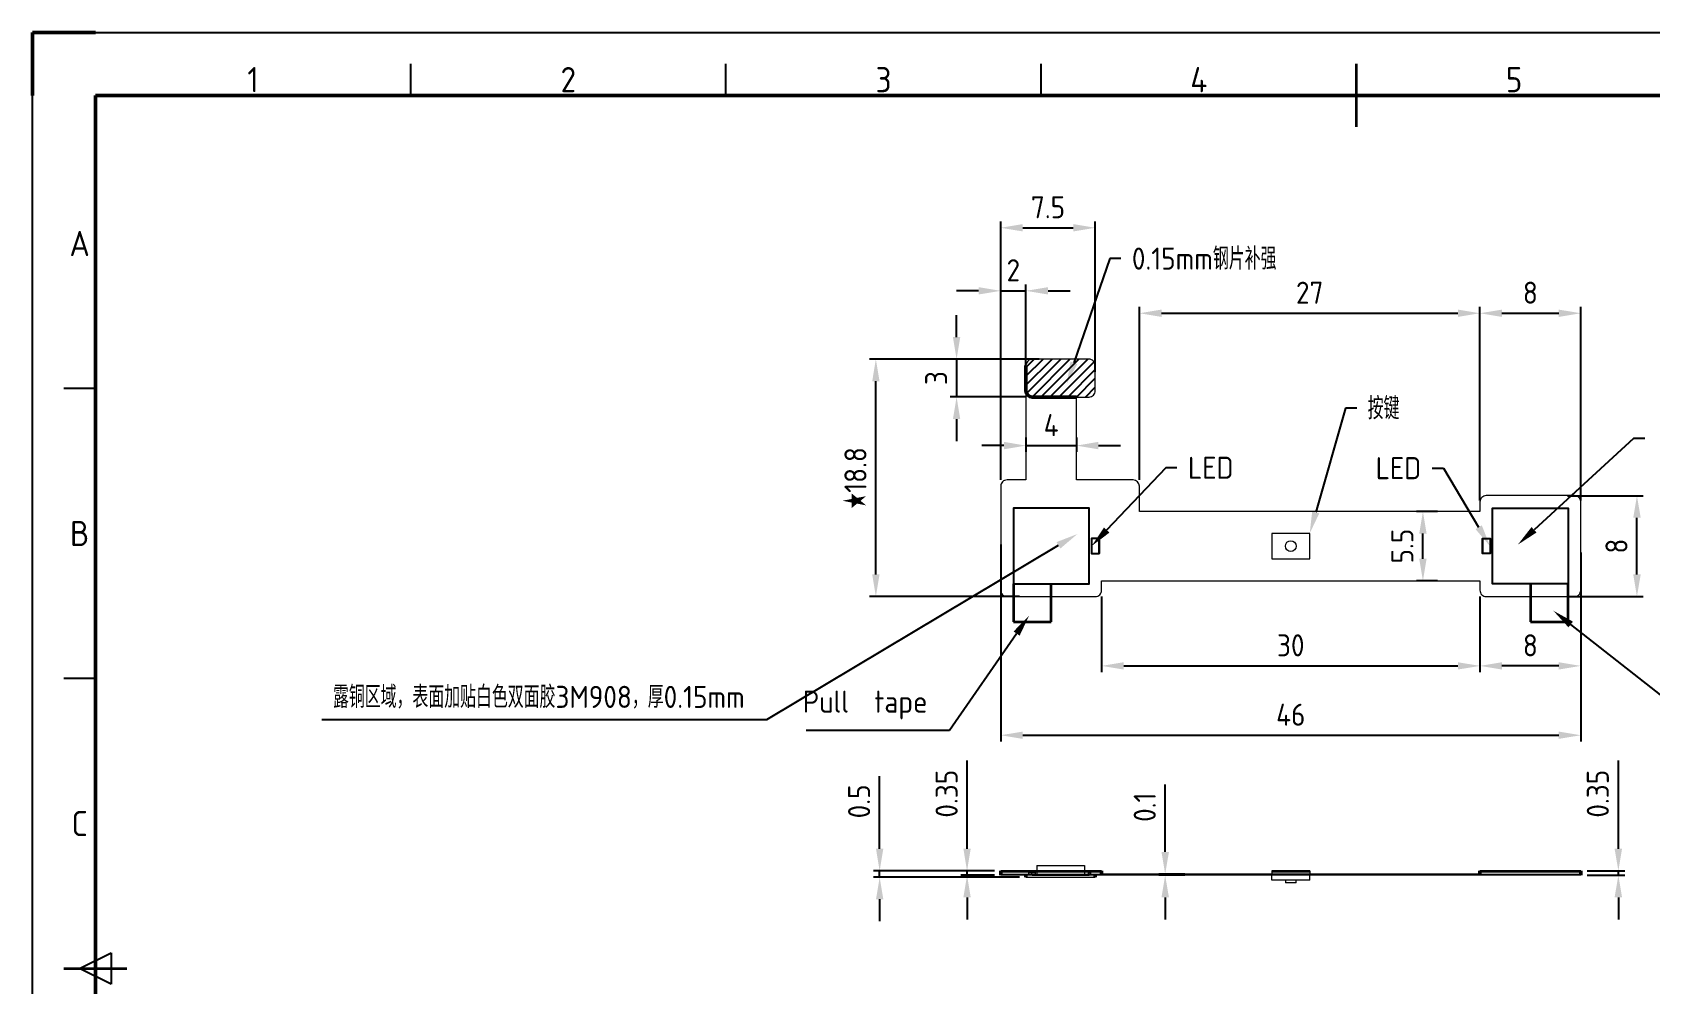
# Model space of a CAD drawing. Header units: millimetres. Extents: x 0 to 210, y 0 to 148.
# Drawn here: x 0 to 128.3, y 73 to 148.5 of the extents above; entities that cross this region are included whole.
import ezdxf
from ezdxf.enums import TextEntityAlignment as Align

# ---------------------------------------------------------------- set-up
doc = ezdxf.new("R2010")
doc.units = ezdxf.units.MM
doc.header["$LTSCALE"] = 0.5
for name, color, linetype, lineweight in [('AM_0', 7, 'Continuous', 50), ('AM_5', 3, 'Continuous', 25), ('AM_6', 2, 'Continuous', 35), ('AM_8', 1, 'Continuous', 25), ('AM_BOR', 7, 'Continuous', 50)]:
    doc.layers.add(name, color=color, linetype=linetype, lineweight=lineweight)
doc.styles.add('ACGBTS', font='isocp.shx', dxfattribs={"bigfont": 'gbcbig.shx'})
doc.styles.get("Standard").update_dxf_attribs({"font": 'ISOCP.SHX', "bigfont": 'gbcbig.shx'})
doc.dimstyles.new('AM_GB$0', dxfattribs={"dimtxt": 3.5, "dimasz": 3.5, "dimexe": 1, "dimexo": 1, "dimgap": 1.5, "dimtad": 1, "dimdsep": 46, "dimtxsty": 'STANDARD', "dimcen": 0, "dimclrd": 256, "dimclre": 256, "dimclrt": 2, "dimadec": 0, "dimazin": 2, "dimtp": 0.1, "dimtm": 0.1, "dimtfac": 0.71, "dimtdec": 3, "dimtmove": 0, "dimatfit": 3, "dimfxl": 1, "dimlwd": -1, "dimlwe": -1, "dimarcsym": 0})

# ---------------------------------------------------------------- blocks, each defined once
blk = doc.blocks.new('GB_A3')
for p, q in [((410, 287), (10, 287)), ((10, 287), (10, 10))]:
    blk.add_line(p, q)
at = {"layer": 'AM_BOR'}
for p, q in [((10, 297), (0, 297)), ((0, 297), (0, 287))]:
    blk.add_line(p, q, dxfattribs=at)
at = {"layer": 'AM_BOR', "color": 1, "lineweight": 25}
for p, q in [((0, 297), (420, 297)), ((0, 0), (0, 297)), ((60, 287), (60, 292)), ((110, 287), (110, 292)), ((160, 287), (160, 292)), ((10, 240.5), (5, 240.5)), ((10, 194.5), (5, 194.5)), ((7.5, 148.5), (12.5, 151)), ((12.5, 151), (12.5, 146)), ((12.5, 146), (7.5, 148.5))]:
    blk.add_line(p, q, dxfattribs=at)
at = {"layer": 'AM_BOR', "color": 2, "lineweight": 35}
for p, q in [((210, 282), (210, 292)), ((5, 148.5), (15, 148.5))]:
    blk.add_line(p, q, dxfattribs=at)
at = {"layer": 'AM_BOR', "color": 1, "lineweight": 25, "style": 'ACGBTS'}
for s, p in [('1', (35, 289.5)), ('2', (85, 289.5)), ('3', (135, 289.5)), ('4', (185, 289.5)), ('5', (235, 289.5)), ('A', (7.5, 263.5)), ('B', (7.5, 217.5)), ('C', (7.5, 171.5))]:
    blk.add_text(s, height=4, dxfattribs=at).set_placement(p, align=Align.MIDDLE)
blk = doc.blocks.new('*S685434')
at = {"layer": 'AM_5', "color": 3, "linetype": 'Continuous'}
for p, q in [((85.44, 130.56), (82.6, 122.29)), ((86.31, 130.56), (85.44, 130.56))]:
    blk.add_line(p, q, dxfattribs=at)
blk.add_trace([(82.32, 122.39), (82.87, 122.2), (82.03, 120.64)], dxfattribs=at)
at = {"layer": 'AM_5', "color": 2, "insert": (87.19, 131.43), "char_height": 1.75, "attachment_point": 1}
blk.add_mtext('0.15mm钢片补强', dxfattribs=at)
blk = doc.blocks.new('*D18')
at = {"layer": 'AM_5', "linetype": 'ByBlock', "transparency": 16777216}
for p, q in [((76.79, 107.88), (76.79, 92.25)), ((122.79, 107.25), (122.79, 92.25)), ((78.54, 92.75), (121.04, 92.75))]:
    blk.add_line(p, q, dxfattribs=at)
at = {"layer": 'AM_5', "transparency": 16777216}
for points in [[(78.54, 93.04), (78.54, 92.46), (76.79, 92.75)], [(121.04, 93.04), (121.04, 92.46), (122.79, 92.75)]]:
    blk.add_solid(points, dxfattribs=at)
at = {"layer": 'Defpoints', "color": 0, "transparency": 16777216}
for p in [(76.79, 108.38), (122.79, 107.75), (122.79, 92.75)]:
    blk.add_point(p, dxfattribs=at)
at = {"layer": 'AM_5', "color": 2, "transparency": 16777216, "insert": (99.79, 94.38), "char_height": 1.75, "attachment_point": 5}
blk.add_mtext('46', dxfattribs=at)
blk = doc.blocks.new('*D19')
at = {"layer": 'AM_5', "linetype": 'ByBlock', "transparency": 16777216}
for p, q in [((121.74, 111.75), (127.74, 111.75)), ((127.24, 105.5), (127.24, 110)), ((121.74, 103.75), (127.74, 103.75))]:
    blk.add_line(p, q, dxfattribs=at)
at = {"layer": 'AM_5', "transparency": 16777216}
for points in [[(126.95, 110), (127.54, 110), (127.24, 111.75)], [(126.95, 105.5), (127.54, 105.5), (127.24, 103.75)]]:
    blk.add_solid(points, dxfattribs=at)
at = {"layer": 'Defpoints', "color": 0, "transparency": 16777216}
for p in [(121.24, 111.75), (127.24, 111.75), (121.24, 103.75)]:
    blk.add_point(p, dxfattribs=at)
at = {"layer": 'AM_5', "color": 2, "transparency": 16777216, "insert": (125.62, 107.75), "char_height": 1.75, "attachment_point": 5, "rotation": 90}
blk.add_mtext('8', dxfattribs=at)
blk = doc.blocks.new('*D20')
at = {"layer": 'AM_5', "linetype": 'ByBlock', "transparency": 16777216}
for p, q in [((111.43, 110.5), (109.77, 110.5)), ((110.27, 106.75), (110.27, 108.75)), ((111.43, 105), (109.77, 105))]:
    blk.add_line(p, q, dxfattribs=at)
at = {"layer": 'AM_5', "transparency": 16777216}
for points in [[(109.98, 108.75), (110.56, 108.75), (110.27, 110.5)], [(109.98, 106.75), (110.56, 106.75), (110.27, 105)]]:
    blk.add_solid(points, dxfattribs=at)
at = {"layer": 'Defpoints', "color": 0, "transparency": 16777216}
for p in [(110.27, 110.5), (111.93, 110.5), (111.93, 105)]:
    blk.add_point(p, dxfattribs=at)
at = {"layer": 'AM_5', "color": 2, "transparency": 16777216, "insert": (108.64, 107.75), "char_height": 1.75, "attachment_point": 5, "rotation": 90}
blk.add_mtext('5.5', dxfattribs=at)
blk = doc.blocks.new('*D21')
at = {"layer": 'AM_5', "linetype": 'ByBlock', "transparency": 16777216}
for p, q in [((122.79, 104.36), (122.79, 97.75)), ((114.79, 103.75), (114.79, 97.75)), ((121.04, 98.25), (116.54, 98.25))]:
    blk.add_line(p, q, dxfattribs=at)
at = {"layer": 'AM_5', "transparency": 16777216}
for points in [[(116.54, 98.54), (116.54, 97.96), (114.79, 98.25)], [(121.04, 98.54), (121.04, 97.96), (122.79, 98.25)]]:
    blk.add_solid(points, dxfattribs=at)
at = {"layer": 'Defpoints', "color": 0, "transparency": 16777216}
for p in [(114.79, 104.25), (122.79, 104.86), (114.79, 98.25)]:
    blk.add_point(p, dxfattribs=at)
at = {"layer": 'AM_5', "color": 2, "transparency": 16777216, "insert": (118.79, 99.88), "char_height": 1.75, "attachment_point": 5}
blk.add_mtext('8', dxfattribs=at)
blk = doc.blocks.new('*D22')
at = {"layer": 'AM_5', "linetype": 'ByBlock', "transparency": 16777216}
for p, q in [((84.79, 103.75), (84.79, 97.75)), ((114.79, 103.75), (114.79, 97.75)), ((86.54, 98.25), (113.04, 98.25))]:
    blk.add_line(p, q, dxfattribs=at)
at = {"layer": 'AM_5', "transparency": 16777216}
for points in [[(86.54, 98.54), (86.54, 97.96), (84.79, 98.25)], [(113.04, 98.54), (113.04, 97.96), (114.79, 98.25)]]:
    blk.add_solid(points, dxfattribs=at)
at = {"layer": 'Defpoints', "color": 0, "transparency": 16777216}
for p in [(84.79, 104.25), (114.79, 104.25), (114.79, 98.25)]:
    blk.add_point(p, dxfattribs=at)
at = {"layer": 'AM_5', "color": 2, "transparency": 16777216, "insert": (99.79, 99.88), "char_height": 1.75, "attachment_point": 5}
blk.add_mtext('30', dxfattribs=at)
blk = doc.blocks.new('*D23')
at = {"layer": 'AM_5', "linetype": 'ByBlock', "transparency": 16777216}
for p, q in [((76.79, 113), (76.79, 128.5)), ((78.79, 122.03), (78.79, 128.5)), ((75.04, 128), (73.29, 128)), ((76.79, 128), (78.79, 128)), ((80.54, 128), (82.29, 128))]:
    blk.add_line(p, q, dxfattribs=at)
at = {"layer": 'AM_5', "transparency": 16777216}
for points in [[(75.04, 128.29), (75.04, 127.71), (76.79, 128)], [(80.54, 128.29), (80.54, 127.71), (78.79, 128)]]:
    blk.add_solid(points, dxfattribs=at)
at = {"layer": 'Defpoints', "color": 0, "transparency": 16777216}
for p in [(78.79, 128), (78.79, 121.53), (76.79, 112.5)]:
    blk.add_point(p, dxfattribs=at)
at = {"layer": 'AM_5', "color": 2, "transparency": 16777216, "insert": (77.79, 129.63), "char_height": 1.75, "attachment_point": 5}
blk.add_mtext('2', dxfattribs=at)
blk = doc.blocks.new('*D24')
at = {"layer": 'AM_5', "linetype": 'ByBlock', "transparency": 16777216}
for p, q in [((76.79, 113), (76.79, 133.5)), ((84.29, 121.58), (84.29, 133.5)), ((78.54, 133), (82.54, 133))]:
    blk.add_line(p, q, dxfattribs=at)
at = {"layer": 'AM_5', "transparency": 16777216}
for points in [[(78.54, 133.29), (78.54, 132.71), (76.79, 133)], [(82.54, 133.29), (82.54, 132.71), (84.29, 133)]]:
    blk.add_solid(points, dxfattribs=at)
at = {"layer": 'Defpoints', "color": 0, "transparency": 16777216}
for p in [(84.29, 133), (84.29, 121.08), (76.79, 112.5)]:
    blk.add_point(p, dxfattribs=at)
at = {"layer": 'AM_5', "color": 2, "transparency": 16777216, "insert": (80.54, 134.63), "char_height": 1.75, "attachment_point": 5}
blk.add_mtext('7.5', dxfattribs=at)
blk = doc.blocks.new('*D25')
at = {"layer": 'AM_5', "linetype": 'ByBlock', "transparency": 16777216}
for p, q in [((77.04, 115.72), (75.29, 115.72)), ((78.79, 116.36), (78.79, 115.22)), ((78.79, 115.72), (82.79, 115.72)), ((82.79, 116.36), (82.79, 115.22)), ((84.54, 115.72), (86.29, 115.72))]:
    blk.add_line(p, q, dxfattribs=at)
at = {"layer": 'AM_5', "transparency": 16777216}
for points in [[(77.04, 116.02), (77.04, 115.43), (78.79, 115.72)], [(84.54, 116.02), (84.54, 115.43), (82.79, 115.72)]]:
    blk.add_solid(points, dxfattribs=at)
at = {"layer": 'Defpoints', "color": 0, "transparency": 16777216}
for p in [(78.79, 116.86), (82.79, 116.86), (82.79, 115.72)]:
    blk.add_point(p, dxfattribs=at)
at = {"layer": 'AM_5', "color": 2, "transparency": 16777216, "insert": (80.79, 117.35), "char_height": 1.75, "attachment_point": 5}
blk.add_mtext('4', dxfattribs=at)
blk = doc.blocks.new('*S756141')
at = {"layer": 'AM_5', "color": 3, "linetype": 'Continuous'}
for p, q in [((89.89, 113.97), (85.19, 109.02)), ((90.76, 113.97), (89.89, 113.97))]:
    blk.add_line(p, q, dxfattribs=at)
blk.add_trace([(84.98, 109.22), (85.41, 108.82), (83.99, 107.75)], dxfattribs=at)
at = {"layer": 'AM_5', "color": 2, "insert": (91.64, 114.84), "char_height": 1.75, "attachment_point": 1}
blk.add_mtext('LED', dxfattribs=at)
blk = doc.blocks.new('*S766242')
at = {"layer": 'AM_5', "color": 3, "linetype": 'Continuous'}
for p, q in [((111.01, 113.93), (111.89, 113.93)), ((111.89, 113.93), (114.69, 109.25))]:
    blk.add_line(p, q, dxfattribs=at)
blk.add_trace([(114.44, 109.1), (114.94, 109.4), (115.59, 107.75)], dxfattribs=at)
at = {"layer": 'AM_5', "color": 2, "insert": (110.14, 114.81), "char_height": 1.75, "attachment_point": 3}
blk.add_mtext('LED', dxfattribs=at)
blk = doc.blocks.new('*S776343')
at = {"layer": 'AM_5', "color": 3, "linetype": 'Continuous'}
for p, q in [((104.14, 118.69), (101.77, 110.43)), ((105.02, 118.69), (104.14, 118.69))]:
    blk.add_line(p, q, dxfattribs=at)
blk.add_trace([(101.49, 110.51), (102.05, 110.35), (101.29, 108.75)], dxfattribs=at)
at = {"layer": 'AM_5', "color": 2, "insert": (105.89, 119.56), "char_height": 1.75, "attachment_point": 1}
blk.add_mtext('按键', dxfattribs=at)
blk = doc.blocks.new('*D27')
at = {"layer": 'AM_5', "linetype": 'ByBlock', "transparency": 16777216}
for p, q in [((125.77, 83.74), (125.77, 90.74)), ((123.29, 81.99), (126.27, 81.99)), ((123.29, 81.64), (126.27, 81.64)), ((125.77, 81.64), (125.77, 81.99)), ((125.77, 79.89), (125.77, 78.14))]:
    blk.add_line(p, q, dxfattribs=at)
at = {"layer": 'AM_5', "transparency": 16777216}
for points in [[(125.47, 83.74), (126.06, 83.74), (125.77, 81.99)], [(125.47, 79.89), (126.06, 79.89), (125.77, 81.64)]]:
    blk.add_solid(points, dxfattribs=at)
at = {"layer": 'Defpoints', "color": 0, "transparency": 16777216}
for p in [(122.79, 81.99), (122.79, 81.64), (125.77, 81.99)]:
    blk.add_point(p, dxfattribs=at)
at = {"layer": 'AM_5', "color": 2, "transparency": 16777216, "insert": (124.14, 88.11), "char_height": 1.75, "attachment_point": 5, "rotation": 90}
blk.add_mtext('0.35', dxfattribs=at)
blk = doc.blocks.new('*D28')
at = {"layer": 'AM_5', "linetype": 'ByBlock', "transparency": 16777216}
for p, q in [((74.12, 83.74), (74.12, 90.74)), ((76.29, 81.99), (73.62, 81.99)), ((76.29, 81.64), (73.62, 81.64)), ((74.12, 81.64), (74.12, 81.99)), ((74.12, 79.89), (74.12, 78.14))]:
    blk.add_line(p, q, dxfattribs=at)
at = {"layer": 'AM_5', "transparency": 16777216}
for points in [[(73.83, 83.74), (74.41, 83.74), (74.12, 81.99)], [(73.83, 79.89), (74.41, 79.89), (74.12, 81.64)]]:
    blk.add_solid(points, dxfattribs=at)
at = {"layer": 'Defpoints', "color": 0, "transparency": 16777216}
for p in [(74.12, 81.99), (76.79, 81.99), (76.79, 81.64)]:
    blk.add_point(p, dxfattribs=at)
at = {"layer": 'AM_5', "color": 2, "transparency": 16777216, "insert": (72.5, 88.11), "char_height": 1.75, "attachment_point": 5, "rotation": 90}
blk.add_mtext('0.35', dxfattribs=at)
blk = doc.blocks.new('*D29')
at = {"layer": 'AM_5', "linetype": 'ByBlock', "transparency": 16777216}
for p, q in [((89.83, 83.49), (89.83, 88.84)), ((91.39, 81.74), (89.33, 81.74)), ((91.39, 81.64), (89.33, 81.64)), ((89.83, 81.64), (89.83, 81.74)), ((89.83, 79.89), (89.83, 78.14))]:
    blk.add_line(p, q, dxfattribs=at)
at = {"layer": 'AM_5', "transparency": 16777216}
for points in [[(89.54, 83.49), (90.13, 83.49), (89.83, 81.74)], [(89.54, 79.89), (90.13, 79.89), (89.83, 81.64)]]:
    blk.add_solid(points, dxfattribs=at)
at = {"layer": 'Defpoints', "color": 0, "transparency": 16777216}
for p in [(89.83, 81.74), (91.89, 81.74), (91.89, 81.64)]:
    blk.add_point(p, dxfattribs=at)
at = {"layer": 'AM_5', "color": 2, "transparency": 16777216, "insert": (88.21, 87.04), "char_height": 1.75, "attachment_point": 5, "rotation": 90}
blk.add_mtext('0.1', dxfattribs=at)
blk = doc.blocks.new('*D30')
at = {"layer": 'AM_5', "linetype": 'ByBlock', "transparency": 16777216}
for p, q in [((67.19, 83.74), (67.19, 89.51)), ((76.29, 81.99), (66.69, 81.99)), ((78.29, 81.49), (66.69, 81.49)), ((67.19, 81.49), (67.19, 81.99)), ((67.19, 79.74), (67.19, 77.99))]:
    blk.add_line(p, q, dxfattribs=at)
at = {"layer": 'AM_5', "transparency": 16777216}
for points in [[(66.9, 83.74), (67.48, 83.74), (67.19, 81.99)], [(66.9, 79.74), (67.48, 79.74), (67.19, 81.49)]]:
    blk.add_solid(points, dxfattribs=at)
at = {"layer": 'Defpoints', "color": 0, "transparency": 16777216}
for p in [(67.19, 81.49), (76.79, 81.99), (78.79, 81.49)]:
    blk.add_point(p, dxfattribs=at)
at = {"layer": 'AM_5', "color": 2, "transparency": 16777216, "insert": (65.56, 87.5), "char_height": 1.75, "attachment_point": 5, "rotation": 90}
blk.add_mtext('0.5', dxfattribs=at)
blk = doc.blocks.new('*D31')
at = {"layer": 'AM_5', "linetype": 'ByBlock', "transparency": 16777216}
for p, q in [((79.83, 122.58), (66.39, 122.58)), ((66.89, 105.5), (66.89, 120.83)), ((78.29, 103.75), (66.39, 103.75))]:
    blk.add_line(p, q, dxfattribs=at)
at = {"layer": 'AM_5', "transparency": 16777216}
for points in [[(66.6, 120.83), (67.18, 120.83), (66.89, 122.58)], [(66.6, 105.5), (67.18, 105.5), (66.89, 103.75)]]:
    blk.add_solid(points, dxfattribs=at)
at = {"layer": 'Defpoints', "color": 0, "transparency": 16777216}
for p in [(66.89, 122.58), (80.33, 122.58), (78.79, 103.75)]:
    blk.add_point(p, dxfattribs=at)
at = {"layer": 'AM_5', "color": 2, "transparency": 16777216, "insert": (65.27, 113.16), "char_height": 1.75, "attachment_point": 5, "rotation": 90}
blk.add_mtext('★18.8', dxfattribs=at)
blk = doc.blocks.new('*D44')
at = {"layer": 'AM_5', "linetype": 'ByBlock', "transparency": 16777216}
for p, q in [((87.79, 113), (87.79, 126.72)), ((89.54, 126.22), (113.04, 126.22)), ((114.79, 111.75), (114.79, 126.72))]:
    blk.add_line(p, q, dxfattribs=at)
at = {"layer": 'AM_5', "transparency": 16777216}
for points in [[(89.54, 126.51), (89.54, 125.93), (87.79, 126.22)], [(113.04, 126.51), (113.04, 125.93), (114.79, 126.22)]]:
    blk.add_solid(points, dxfattribs=at)
at = {"layer": 'Defpoints', "color": 0, "transparency": 16777216}
for p in [(114.79, 126.22), (87.79, 112.5), (114.79, 111.25)]:
    blk.add_point(p, dxfattribs=at)
at = {"layer": 'AM_5', "color": 2, "transparency": 16777216, "insert": (101.29, 127.85), "char_height": 1.75, "attachment_point": 5}
blk.add_mtext('27', dxfattribs=at)
blk = doc.blocks.new('*D45')
at = {"layer": 'AM_5', "linetype": 'ByBlock', "transparency": 16777216}
for p, q in [((114.79, 111.38), (114.79, 126.72)), ((116.54, 126.22), (121.04, 126.22)), ((122.79, 111.38), (122.79, 126.72))]:
    blk.add_line(p, q, dxfattribs=at)
at = {"layer": 'AM_5', "transparency": 16777216}
for points in [[(116.54, 126.51), (116.54, 125.93), (114.79, 126.22)], [(121.04, 126.51), (121.04, 125.93), (122.79, 126.22)]]:
    blk.add_solid(points, dxfattribs=at)
at = {"layer": 'Defpoints', "color": 0, "transparency": 16777216}
for p in [(122.79, 126.22), (114.79, 110.88), (122.79, 110.88)]:
    blk.add_point(p, dxfattribs=at)
at = {"layer": 'AM_5', "color": 2, "transparency": 16777216, "insert": (118.79, 127.85), "char_height": 1.75, "attachment_point": 5}
blk.add_mtext('8', dxfattribs=at)
blk = doc.blocks.new('*D46')
at = {"layer": 'AM_5', "linetype": 'ByBlock', "transparency": 16777216}
for p, q in [((73.29, 124.33), (73.29, 126.08)), ((78.79, 122.58), (72.79, 122.58)), ((73.29, 122.58), (73.29, 119.58)), ((78.79, 119.58), (72.79, 119.58)), ((73.29, 117.83), (73.29, 116.08))]:
    blk.add_line(p, q, dxfattribs=at)
at = {"layer": 'AM_5', "transparency": 16777216}
for points in [[(73, 124.33), (73.58, 124.33), (73.29, 122.58)], [(73, 117.83), (73.58, 117.83), (73.29, 119.58)]]:
    blk.add_solid(points, dxfattribs=at)
at = {"layer": 'Defpoints', "color": 0, "transparency": 16777216}
for p in [(79.29, 122.58), (73.29, 119.58), (79.29, 119.58)]:
    blk.add_point(p, dxfattribs=at)
at = {"layer": 'AM_5', "color": 2, "transparency": 16777216, "insert": (71.67, 121.08), "char_height": 1.75, "attachment_point": 5, "rotation": 90}
blk.add_mtext('3', dxfattribs=at)
blk = doc.blocks.new('*S50')
at = {"layer": 'AM_5'}
for p, q in [((58.24, 93.99), (81.37, 107.82)), ((22.96, 93.99), (58.24, 93.99))]:
    blk.add_line(p, q, dxfattribs=at)
at = {"layer": 'AM_5', "linetype": 'Continuous'}
blk.add_trace([(81.52, 107.56), (81.22, 108.07), (82.87, 108.71)], dxfattribs=at)
at = {"layer": 'AM_5', "color": 2, "insert": (56.49, 94.86), "char_height": 1.75, "attachment_point": 9}
blk.add_mtext('露铜区域，表面加贴白色双面胶3M908，厚0.15mm', dxfattribs=at)
blk = doc.blocks.new('*S51')
at = {"layer": 'AM_5'}
for p, q in [((72.73, 93.14), (78.05, 100.81)), ((61.35, 93.14), (72.73, 93.14))]:
    blk.add_line(p, q, dxfattribs=at)
at = {"layer": 'AM_5', "linetype": 'Continuous'}
blk.add_trace([(78.29, 100.65), (77.81, 100.98), (79.05, 102.25)], dxfattribs=at)
at = {"layer": 'AM_5', "color": 2, "insert": (70.98, 94.01), "char_height": 1.75, "attachment_point": 9}
blk.add_mtext('Pull  tape\\P', dxfattribs=at)
blk = doc.blocks.new('*S52')
at = {"layer": 'AM_5'}
for p, q in [((129.71, 95.47), (121.99, 101.54)), ((141.09, 95.47), (129.71, 95.47))]:
    blk.add_line(p, q, dxfattribs=at)
at = {"layer": 'AM_5', "linetype": 'Continuous'}
blk.add_trace([(122.17, 101.76), (121.81, 101.31), (120.62, 102.62)], dxfattribs=at)
at = {"layer": 'AM_5', "color": 2, "insert": (131.46, 96.34), "char_height": 1.75, "attachment_point": 7}
blk.add_mtext('Pull  tape\\P', dxfattribs=at)

msp = doc.modelspace()

# ---------------------------------------------------------------- hatches: boundary and pattern name
at = {"layer": 'AM_8'}
h = msp.add_hatch(dxfattribs=at)
h.set_pattern_fill('_U', color=256, scale=0.5, angle=45, style=0, pattern_type=0)
h.set_pattern_definition([(45, (0, 0), (-0.3535534, 0.3535534), [])])
edge = h.paths.add_edge_path()
edge.add_line((84.291, 120.076), (84.291, 122.076))
edge.add_arc((83.791, 122.076), 0.5, 360, 450)
edge.add_line((83.791, 122.576), (79.291, 122.576))
edge.add_arc((79.291, 122.076), 0.5, 90, 180)
edge.add_line((78.791, 122.076), (78.791, 120.076))
edge.add_arc((79.291, 120.076), 0.5, 180, 270)
edge.add_line((79.291, 119.576), (83.791, 119.576))
edge.add_arc((83.791, 120.076), 0.5, 270, 360)

# ---------------------------------------------------------------- linework, layer by layer
at = {"color": 7, "linetype": 'Continuous', "lineweight": 15}
for p, q in [((79.661, 82.415), (79.661, 81.74)), ((79.661, 82.415), (83.421, 82.415)), ((83.421, 82.415), (83.421, 81.74)), ((84.791, 81.99), (76.791, 81.99)), ((84.791, 81.89), (76.791, 81.89)), ((76.791, 81.64), (76.791, 81.74)), ((76.791, 81.74), (77.291, 81.74)), ((77.291, 81.64), (76.791, 81.64)), ((77.291, 81.74), (77.291, 81.64)), ((77.291, 81.74), (78.791, 81.74)), ((78.791, 81.64), (77.291, 81.64)), ((78.791, 81.64), (78.791, 81.74)), ((78.791, 81.74), (79.291, 81.74)), ((79.291, 81.64), (78.791, 81.64)), ((78.791, 81.49), (84.291, 81.49)), ((78.995, 81.84), (78.995, 81.74)), ((79.239, 81.84), (79.239, 81.74)), ((79.291, 81.74), (79.291, 81.64)), ((79.291, 81.74), (83.791, 81.74)), ((79.291, 81.64), (83.791, 81.64)), ((79.518, 81.84), (79.518, 81.74)), ((83.723, 81.84), (83.723, 81.74)), ((83.846, 81.84), (83.723, 81.84)), ((83.791, 81.64), (83.791, 81.74)), ((83.791, 81.74), (84.291, 81.74)), ((84.291, 81.64), (83.791, 81.64)), ((83.846, 81.84), (83.846, 81.74)), ((83.918, 81.84), (83.846, 81.84)), ((83.918, 81.84), (83.918, 81.74)), ((84.291, 81.74), (84.291, 81.64)), ((84.291, 81.74), (84.791, 81.74)), ((84.791, 81.64), (84.291, 81.64)), ((84.791, 81.74), (84.791, 81.64)), ((114.791, 81.74), (84.791, 81.74)), ((114.791, 81.64), (84.791, 81.64)), ((101.291, 81.99), (98.291, 81.99)), ((98.291, 81.99), (98.291, 81.74)), ((101.291, 81.89), (98.291, 81.89)), ((98.291, 81.255), (98.291, 81.64)), ((101.291, 81.255), (98.291, 81.255)), ((99.366, 81.255), (99.366, 81.04)), ((100.216, 81.04), (99.366, 81.04)), ((100.216, 81.04), (100.216, 81.255)), ((101.291, 81.99), (101.291, 81.74)), ((101.291, 81.255), (101.291, 81.64)), ((122.791, 81.99), (114.787, 81.99)), ((122.791, 81.89), (114.787, 81.89)), ((114.791, 81.64), (114.791, 81.74)), ((114.791, 81.74), (115.291, 81.74)), ((115.291, 81.64), (114.791, 81.64)), ((115.291, 81.74), (115.291, 81.64)), ((115.291, 81.74), (122.291, 81.74)), ((122.291, 81.64), (115.291, 81.64)), ((122.291, 81.64), (122.291, 81.74)), ((122.291, 81.74), (122.791, 81.74)), ((122.791, 81.64), (122.291, 81.64)), ((122.791, 81.74), (122.791, 81.64))]:
    msp.add_line(p, q, dxfattribs=at)
msp.add_lwpolyline([(76.791, 104.252, 0.4142136), (77.291, 103.752), (84.291, 103.752, 0.4142136), (84.791, 104.252), (84.791, 105.002), (114.791, 105.002), (114.791, 104.252, 0.4142136), (115.291, 103.752), (122.291, 103.752, 0.4142136), (122.791, 104.252), (122.791, 111.252, 0.4142136), (122.291, 111.752), (115.291, 111.752, 0.4142136), (114.791, 111.252), (114.791, 110.502), (87.791, 110.502), (87.791, 112.503, 0.4132446), (87.291, 113.002), (82.791, 113.002), (82.791, 119.576), (83.791, 119.576, 0.4142136), (84.291, 120.076), (84.291, 122.076, 0.4142136), (83.791, 122.576), (79.291, 122.576, 0.4142136), (78.791, 122.076), (78.791, 113.002), (77.291, 113.002, 0.4142136), (76.791, 112.502)], format="xyb", close=True, dxfattribs=at)
for points in [[(83.791, 104.752), (83.791, 104.752), (83.791, 104.752), (83.791, 110.752), (77.791, 110.752), (77.791, 104.752), (83.791, 104.752), (83.791, 104.752)], [(115.791, 104.752), (115.791, 104.752), (115.791, 104.752), (115.791, 110.752), (121.791, 110.752), (121.791, 104.752), (115.791, 104.752), (115.791, 104.752)]]:
    msp.add_lwpolyline(points, close=True)
for points in [[(84.591, 108.352), (84.591, 107.152), (84.591, 108.352), (83.991, 108.352), (83.991, 107.152), (84.591, 107.152)], [(114.991, 108.352), (114.991, 107.152), (114.991, 108.352), (115.591, 108.352), (115.591, 107.152), (114.991, 107.152)]]:
    msp.add_lwpolyline(points)
msp.add_lwpolyline([(101.291, 106.752), (101.291, 108.752), (98.291, 108.752), (98.291, 106.752)], close=True, dxfattribs=at)
msp.add_circle((99.791, 107.752), 0.425, dxfattribs=at)
for points, knots in [([(79.239, 81.84), (79.231, 81.84), (79.215, 81.84), (79.192, 81.84), (79.17, 81.84), (79.149, 81.84), (79.129, 81.84), (79.11, 81.84), (79.091, 81.84), (79.074, 81.84), (79.058, 81.84), (79.044, 81.84), (79.032, 81.84), (79.021, 81.84), (79.011, 81.84), (79.004, 81.84), (78.998, 81.84), (78.996, 81.84), (78.995, 81.84)], [0, 0, 0, 0, 0.0654211, 0.1287084, 0.1902361, 0.2507244, 0.3106372, 0.3707664, 0.4316147, 0.493523, 0.5558835, 0.6173424, 0.678668, 0.7407114, 0.8029854, 0.8668026, 0.9323472, 1, 1, 1, 1]), ([(79.518, 81.84), (79.517, 81.84), (79.517, 81.84), (79.516, 81.84), (79.513, 81.84), (79.509, 81.84), (79.504, 81.84), (79.497, 81.84), (79.49, 81.84), (79.481, 81.84), (79.472, 81.84), (79.461, 81.84), (79.45, 81.84), (79.438, 81.84), (79.426, 81.84), (79.412, 81.84), (79.398, 81.84), (79.382, 81.84), (79.367, 81.84), (79.35, 81.84), (79.333, 81.84), (79.315, 81.84), (79.297, 81.84), (79.278, 81.84), (79.259, 81.84), (79.245, 81.84), (79.239, 81.84)], [0, 0, 0, 0, 0.0440145, 0.0874341, 0.1301184, 0.1725537, 0.2145548, 0.2562981, 0.2984382, 0.340849, 0.3827152, 0.423924, 0.4642462, 0.5040737, 0.5438619, 0.5835667, 0.6230943, 0.6632291, 0.7035513, 0.7439379, 0.7845413, 0.8257501, 0.8677574, 0.9107452, 0.9549144, 1, 1, 1, 1])]:
    msp.add_open_spline(points, degree=3, knots=knots, dxfattribs=at)
at = {"layer": 'AM_0'}
for p, q in [((78.791, 122.076), (78.791, 120.076)), ((82.791, 119.576), (79.291, 119.576)), ((76.791, 81.64), (76.791, 81.99)), ((76.791, 81.74), (76.791, 81.64)), ((78.791, 81.49), (78.791, 81.64)), ((84.291, 81.49), (84.291, 81.64)), ((84.791, 81.74), (84.791, 81.99)), ((114.787, 81.64), (114.787, 81.99)), ((122.791, 81.64), (122.791, 81.99))]:
    msp.add_line(p, q, dxfattribs=at)
msp.add_arc((79.291, 120.076), 0.5, 180, 270, dxfattribs=at)
at = {"layer": 'AM_5', "color": 3, "linetype": 'Continuous'}
for p, q in [((126.981, 116.297), (119.08, 109.044)), ((127.856, 116.297), (126.981, 116.297))]:
    msp.add_line(p, q, dxfattribs=at)
msp.add_trace([(118.883, 109.259), (119.277, 108.829), (117.791, 107.86)], dxfattribs=at)
at = {"layer": 'AM_6'}
for p, q in [((77.791, 104.752), (77.791, 101.752)), ((80.791, 101.752), (80.791, 104.752)), ((118.791, 104.752), (118.791, 101.752)), ((121.791, 101.752), (121.791, 104.752)), ((77.791, 101.752), (80.791, 101.752)), ((118.791, 101.752), (121.791, 101.752))]:
    msp.add_line(p, q, dxfattribs=at)

# ---------------------------------------------------------------- block references
at = {"layer": 'AM_0', "lineweight": 0, "xscale": 0.5, "yscale": 0.5, "zscale": 0.5}
msp.add_blockref('GB_A3', (0, 0), dxfattribs=at)
at = {"layer": 'AM_5'}
for name in ['*S685434', '*S776343', '*S756141', '*S766242', '*S50', '*S51', '*S52']:
    msp.add_blockref(name, (0, 0), dxfattribs=at)

# ---------------------------------------------------------------- dimensions: what is measured, and where the dimension line sits
for base, p1, p2, override, picture, middle in [((84.291, 133.001), (76.791, 112.502), (84.291, 121.076), {"dimscale": 0.5}, '*D24', (80.541, 134.626)), ((114.791, 126.222), (87.791, 112.503), (114.791, 111.252), {"dimscale": 0.5, "dimdec": 1, "dimarcsym": 1}, '*D44', (101.291, 127.847)), ((122.791, 126.222), (114.791, 110.877), (122.791, 110.877), {"dimscale": 0.5, "dimdec": 1, "dimarcsym": 1}, '*D45', (118.791, 127.847))]:
    dim = msp.add_linear_dim(base=base, p1=p1, p2=p2, dimstyle='AM_GB$0', override=override, dxfattribs=at)
    dim.commit()
    dim.dimension.update_dxf_attribs({"geometry": picture, "text_midpoint": middle})
dim = msp.add_linear_dim(base=(78.791, 128.001), p1=(76.791, 112.502), p2=(78.791, 121.529), dimstyle='AM_GB$0', override={"dimscale": 0.5}, dxfattribs=at)
dim.commit()
dim.dimension.update_dxf_attribs({"geometry": '*D23', "text_midpoint": (77.791, 128.001), "dimtype": 160})
for base, p1, p2, angle, override, picture, middle in [((73.291, 119.576), (79.291, 122.576), (79.291, 119.576), 90, {"dimscale": 0.5, "dimdec": 1, "dimarcsym": 1}, '*D46', (71.666, 121.076)), ((82.791, 115.724), (78.791, 116.865), (82.791, 116.865), 0, {"dimscale": 0.5}, '*D25', (80.791, 117.349)), ((127.245, 111.752), (121.245, 103.752), (121.245, 111.752), 90, {"dimscale": 0.5}, '*D19', (125.62, 107.752)), ((110.269, 110.502), (111.934, 105.002), (111.934, 110.502), 90, {"dimscale": 0.5}, '*D20', (108.644, 107.752)), ((122.791, 92.752), (76.791, 108.377), (122.791, 107.752), 0, {"dimscale": 0.5}, '*D18', (99.791, 94.377)), ((114.791, 98.252), (84.791, 104.252), (114.791, 104.252), 0, {"dimscale": 0.5}, '*D22', (99.791, 99.877)), ((114.791, 98.252), (122.791, 104.86), (114.791, 104.252), 0, {"dimscale": 0.5}, '*D21', (118.791, 99.877)), ((74.122, 81.99), (76.791, 81.64), (76.791, 81.99), 90, {"dimscale": 0.5}, '*D28', (72.497, 88.115)), ((125.767, 81.99), (122.791, 81.64), (122.791, 81.99), 90, {"dimscale": 0.5}, '*D27', (124.142, 88.115)), ((89.833, 81.74), (91.895, 81.64), (91.895, 81.74), 90, {"dimscale": 0.5}, '*D29', (88.208, 87.041))]:
    dim = msp.add_linear_dim(base=base, p1=p1, p2=p2, angle=angle, dimstyle='AM_GB$0', override=override, dxfattribs=at)
    dim.commit()
    dim.dimension.update_dxf_attribs({"geometry": picture, "text_midpoint": middle})
dim = msp.add_linear_dim(base=(66.891, 122.576), p1=(78.785, 103.752), p2=(80.329, 122.576), angle=90, text='★<>', dimstyle='AM_GB$0', override={"dimscale": 0.5, "dimdec": 1}, dxfattribs=at)
dim.commit()
dim.dimension.update_dxf_attribs({"geometry": '*D31', "text_midpoint": (65.266, 113.164)})
dim = msp.add_linear_dim(base=(67.19, 81.49), p1=(76.791, 81.99), p2=(78.791, 81.49), angle=90, dimstyle='AM_GB$0', override={"dimscale": 0.5}, dxfattribs=at)
dim.commit()
dim.dimension.update_dxf_attribs({"geometry": '*D30', "text_midpoint": (67.19, 87.502), "dimtype": 160})

doc.saveas('drawing.dxf')
